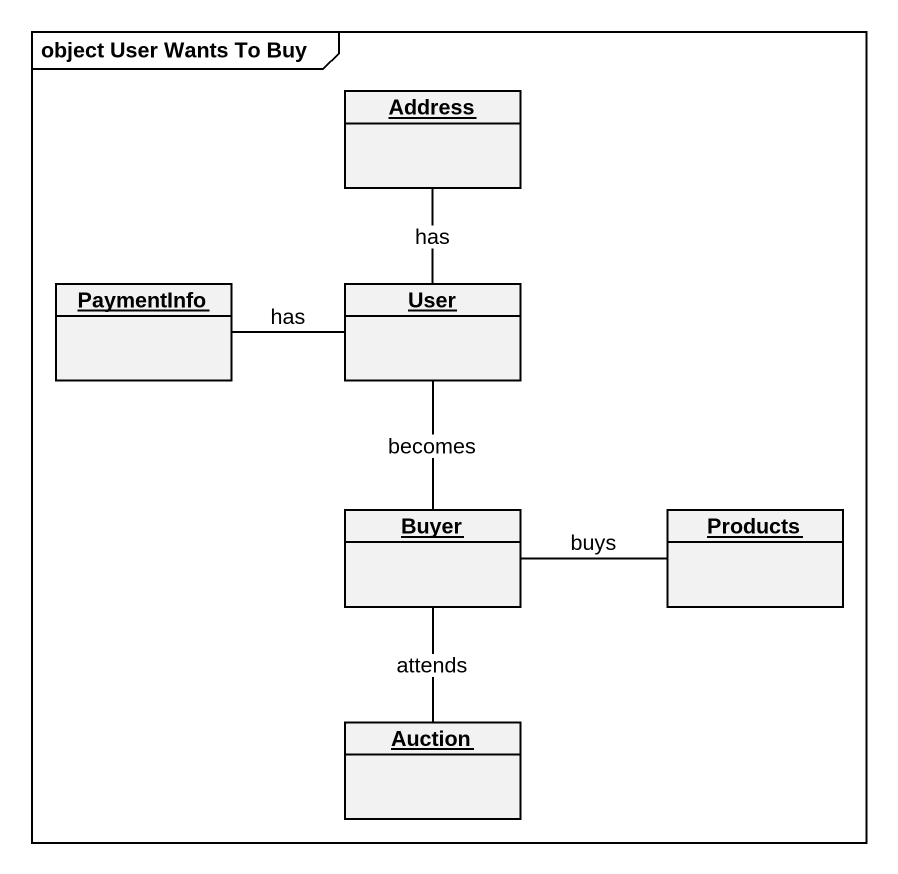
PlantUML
@startuml
mainframe object User Wants To Buy
hide circle
hide empty members
object Address
object PaymentInfo
object User
object Buyer
object Products
object Auction
User -up- Address : has
User -left- PaymentInfo : has
User -- Buyer : becomes
Buyer -right- Products : buys
Buyer -- Auction : attends
@enduml
